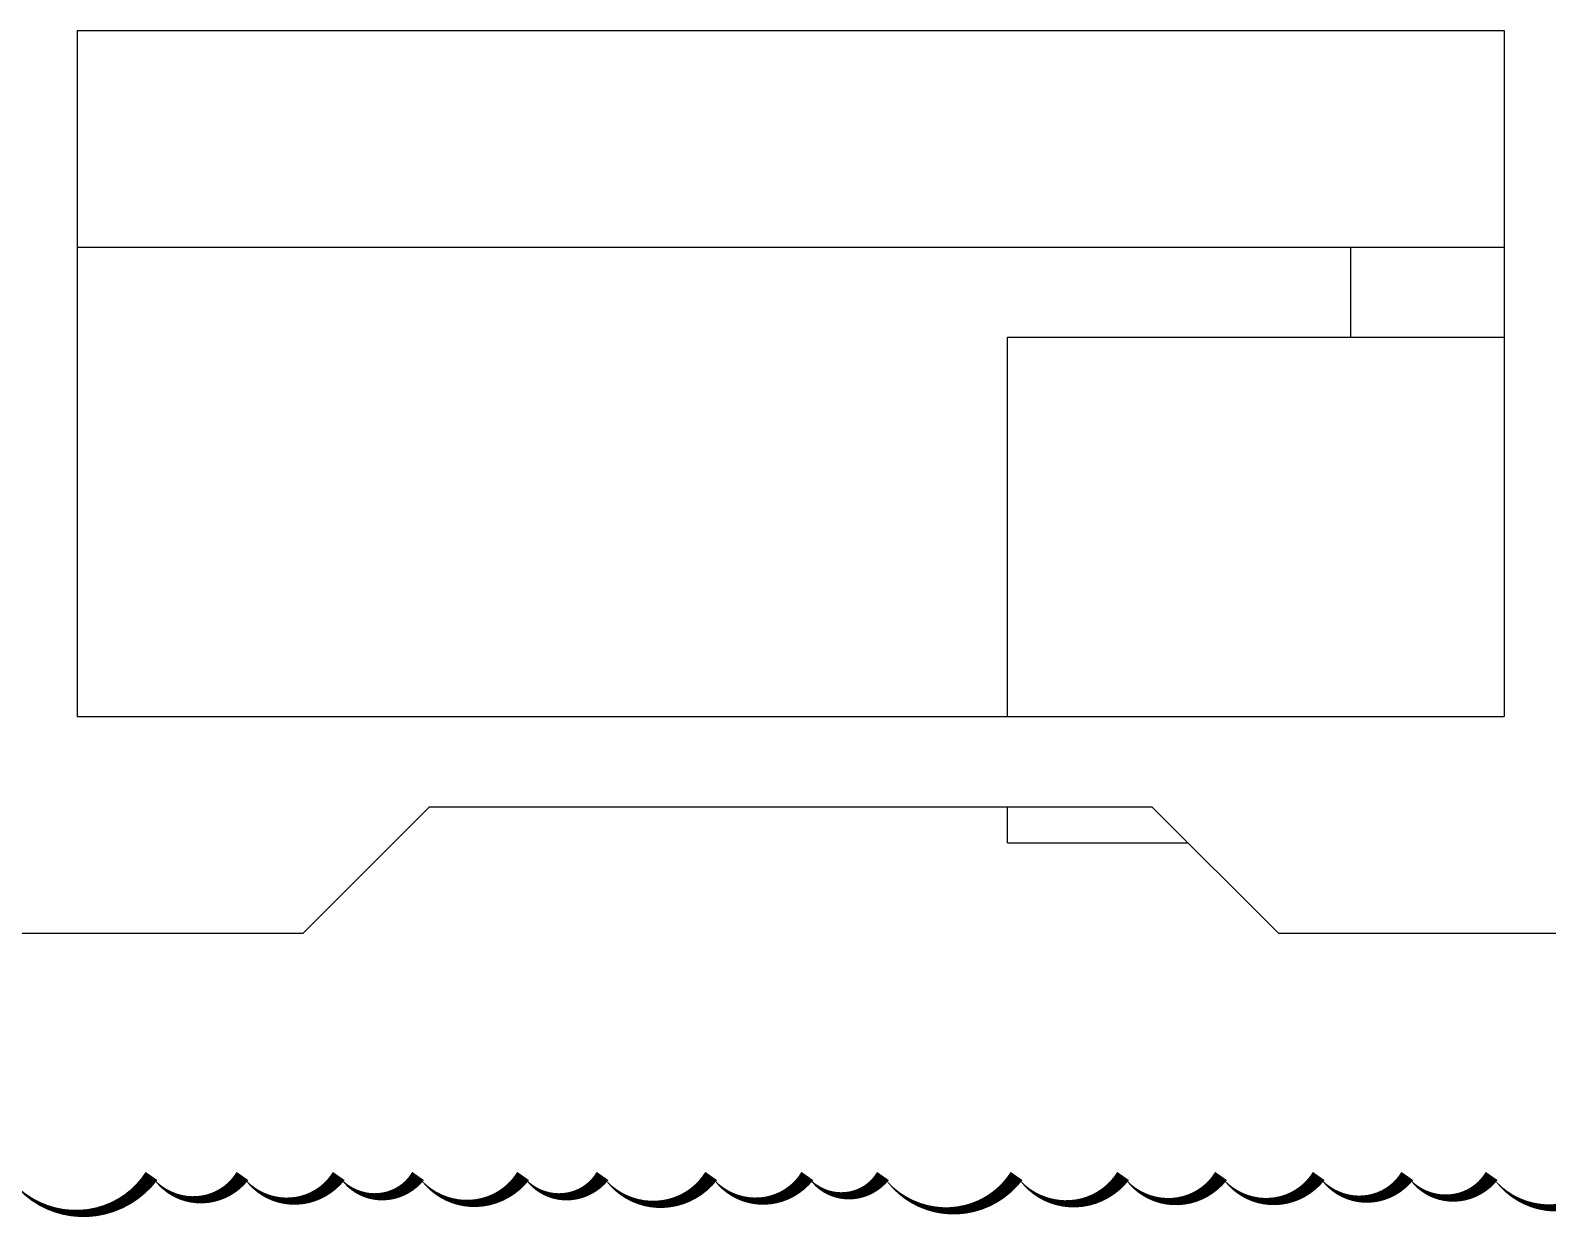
# Model space of a CAD drawing. Extents: x -3080 to 28500, y -1326 to 31609.
# Drawn here: x 6419.5 to 6839.5, y 25941.2 to 26270.8 of the extents above; entities that cross this region are included whole.
import ezdxf
from ezdxf.xclip import XClip

# ---------------------------------------------------------------- set-up
doc = ezdxf.new("R2010")
doc.units = 0
doc.header["$LTSCALE"] = 100
doc.header["$XCLIPFRAME"] = 2
for name, color, linetype in [('0-xref', 8, 'Continuous'), ('188K-SM-07-F10-MECH-CR PIPE-Y2257103$0$X-S-FAB_SL ALL$0$ASP_1', 1, 'Continuous'), ('188K-SM-07-F10-MECH-CR PIPE-Y2257103$0$X-S-FAB_SL ALL$0$ASP_8', 8, 'Continuous')]:
    doc.layers.add(name, color=color, linetype=linetype)

# ---------------------------------------------------------------- blocks, each defined once
blk = doc.blocks.new('188K-SM-07-F10-MECH-CR PIPE-Y2257103$0$X-S-FAB_SL ALL')
at = {"layer": '188K-SM-07-F10-MECH-CR PIPE-Y2257103$0$X-S-FAB_SL ALL$0$ASP_1'}
for p, q in [((1958.979, -73063.977), (2353.979, -73063.977)), ((1958.979, -73063.977), (1958.979, -73253.977)), ((2353.979, -73063.977), (2353.979, -73253.977)), ((1958.979, -73253.977), (2353.979, -73253.977)), ((2056.479, -73278.977), (2021.479, -73313.977)), ((2056.479, -73278.977), (2256.479, -73278.977)), ((2256.479, -73278.977), (2291.479, -73313.977)), ((1871.479, -73313.977), (2021.479, -73313.977)), ((2291.479, -73313.977), (2441.479, -73313.977))]:
    blk.add_line(p, q, dxfattribs=at)
at = {"layer": '188K-SM-07-F10-MECH-CR PIPE-Y2257103$0$X-S-FAB_SL ALL$0$ASP_8'}
for p, q in [((1958.979, -73123.977), (2353.979, -73123.977)), ((2311.479, -73148.977), (2311.479, -73123.977)), ((2216.479, -73253.977), (2216.479, -73148.977)), ((2216.479, -73148.977), (2353.979, -73148.977)), ((2216.479, -73288.977), (2216.479, -73278.977)), ((2216.479, -73288.977), (2266.479, -73288.977))]:
    blk.add_line(p, q, dxfattribs=at)
blk = doc.blocks.new('188K-SM-07-F10-MECH-CR PIPE-Y2257103')
ref = blk.add_blockref('188K-SM-07-F10-MECH-CR PIPE-Y2257103$0$X-S-FAB_SL ALL', (4473.521, 99334.763))
XClip(ref).set_block_clipping_path([(-7553.4648570136, -75341.9369645483), (24026.2025623869, -67725.7696244382)])
blk.add_lwpolyline([(6413.28, 25953.57, 0, 4, 0.5205671), (6453.072, 25953.57, 0, 4, 0.5205671), (6478.253, 25953.57, 0, 4, 0.5205671), (6504.897, 25953.57, 0, 4, 0.5205671), (6526.856, 25953.57, 0, 4, 0.5205671), (6555.936, 25953.57, 0, 4, 0.5205671), (6577.92, 25953.57, 0, 4, 0.5205671), (6607.99, 25953.57, 0, 4, 0.5205671), (6634.615, 25953.57, 0, 4, 0.5205671), (6655.53, 25953.57, 0, 4, 0.5205671), (6692.523, 25953.57, 0, 4, 0.5205671), (6722.01, 25953.57, 0, 4, 0.5205671), (6749.121, 25953.57, 0, 4, 0.5205671), (6776.159, 25953.57, 0, 4, 0.5205671), (6800.673, 25953.57, 0, 4, 0.5205671), (6824.031, 25953.57, 0, 4, 0.5205671), (6857.924, 25953.57, 0, 4, 0.5205671)], format="xyseb")

msp = doc.modelspace()

# ---------------------------------------------------------------- block references
at = {"layer": '0-xref'}
msp.add_blockref('188K-SM-07-F10-MECH-CR PIPE-Y2257103', (0, 0), dxfattribs=at)

doc.saveas('drawing.dxf')
